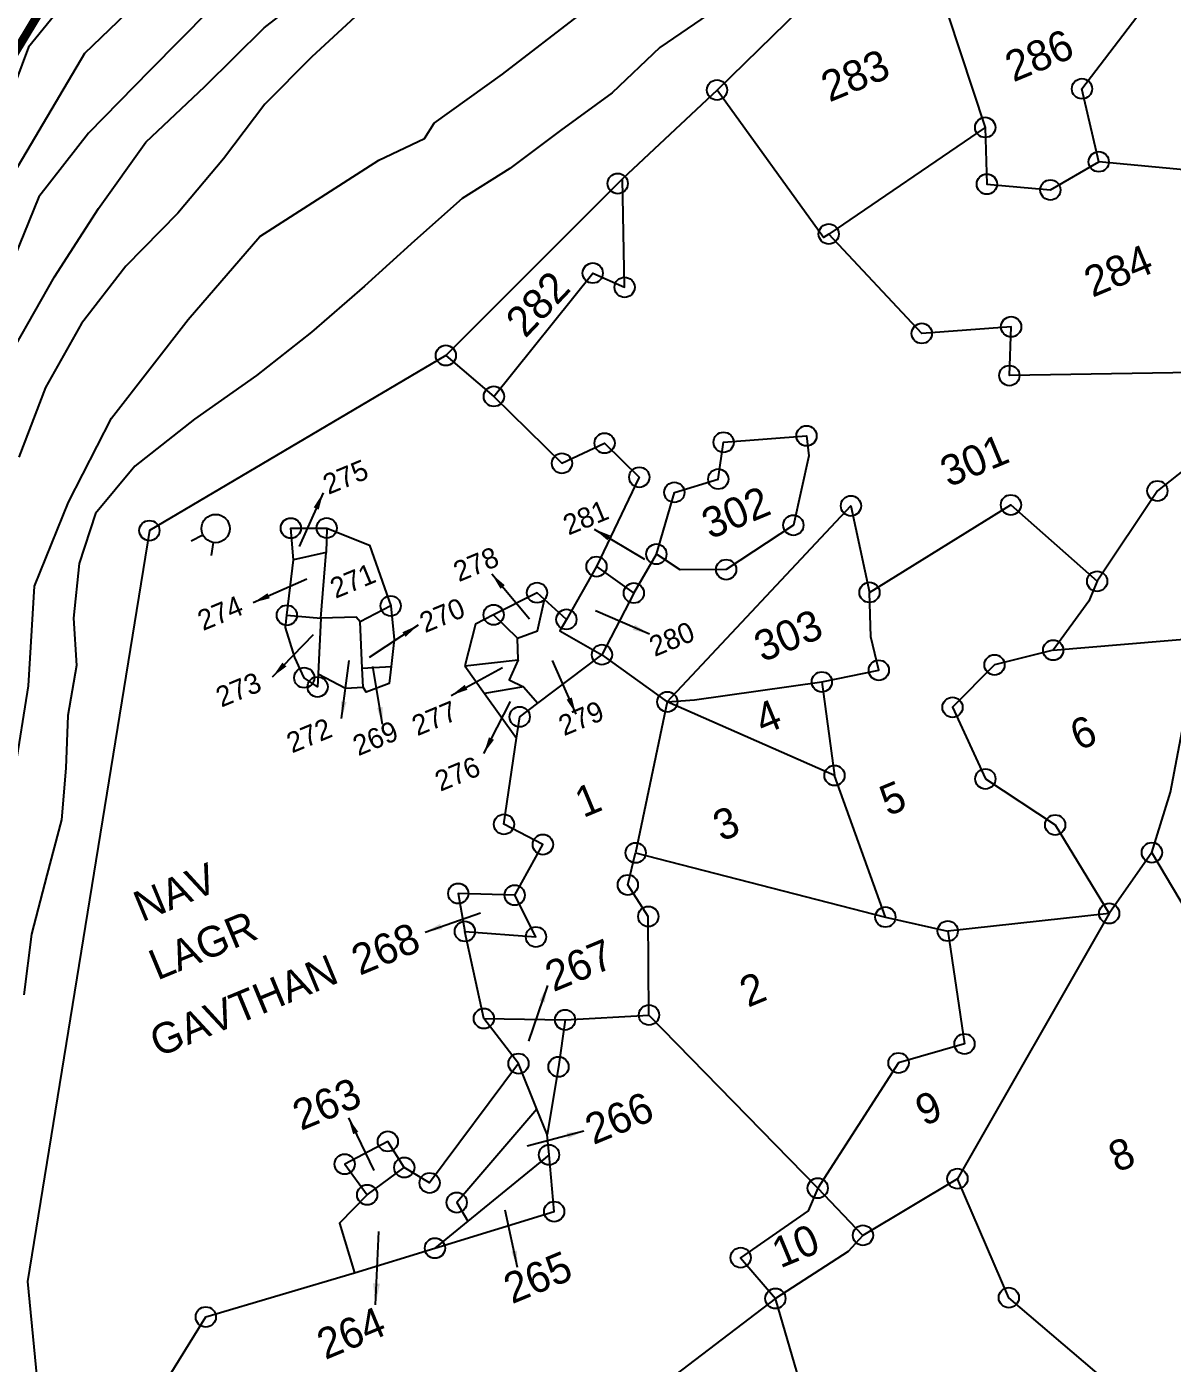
# Model space of a CAD drawing. Header units: metres. Extents: x 305825 to 307513, y 1943141 to 1944871.
# Drawn here: x 306341.7 to 306658.7, y 1944059.9 to 1944429.7 of the extents above; entities that cross this region are included whole.
import ezdxf

# ---------------------------------------------------------------- set-up
doc = ezdxf.new("R2010")
doc.units = ezdxf.units.M
doc.linetypes.add('DASHDOT', pattern=[1, 0.5, -0.25, 0, -0.25])
for name, color, linetype in [('LINE_WATER', 4, 'Continuous'), ('POLY_PARCEL', 6, 'Continuous'), ('POLY_WATER', 4, 'Continuous'), ('SYM_ARROW', 1, 'Continuous'), ('SYM_STONE', 1, 'Continuous'), ('SYM_WELL', 1, 'Continuous'), ('TEXT_MAPIN', 7, 'Continuous'), ('TEXT_PARCEL', 7, 'Continuous'), ('V_BOUND_STREAM_LINE', 7, 'DASHDOT')]:
    doc.layers.add(name, color=color, linetype=linetype)
doc.styles.add('TEXT_MAP', font='')
doc.styles.get('TEXT_MAP').set_extended_font_data('Kruti Dev 050')
doc.dimstyles.get("Standard").update_dxf_attribs({"dimtxt": 0.18, "dimasz": 0.18, "dimexe": 0.18, "dimexo": 0.0625, "dimgap": 0.09, "dimtad": 0, "dimtih": 1, "dimtoh": 1, "dimdec": 4, "dimzin": 0, "dimdsep": 46, "dimtxsty": 'Standard', "dimcen": 0.09, "dimadec": 0, "dimazin": 0, "dimtfac": 1, "dimtdec": 4, "dimtofl": 0, "dimtmove": 0, "dimatfit": 3, "dimfxl": 1, "dimtolj": 1, "dimtzin": 0, "dimarcsym": 0})

# ---------------------------------------------------------------- blocks, each defined once
blk = doc.blocks.new('STONE')
blk.add_circle((0, 0), 0.851)
blk = doc.blocks.new('MOTWELL')
for points in [[(-1.54, 2.96), (-0.8, 1.55)], [(1.54, 2.96), (0.8, 1.55)]]:
    blk.add_lwpolyline(points)
blk.add_circle((0, 0), 1.74)
blk = doc.blocks.new('TEXTARROW')
blk.add_leader([(0.04, -0.01), (8.68, -0.01)], dimstyle='Standard', override={"dimtxt": 2.5, "dimasz": 2.5, "dimexe": 1.25, "dimexo": 0.625, "dimgap": 0.625, "dimtad": 1, "dimtih": 0, "dimtoh": 0, "dimzin": 8, "dimcen": 2.5, "dimtofl": 1})

msp = doc.modelspace()

# ---------------------------------------------------------------- linework, layer by layer
at = {"layer": 'LINE_WATER'}
for points in [[(306338.26, 1944389.28), (306357.78, 1944422.4), (306392.2, 1944455.5), (306432.05, 1944488.02), (306453.62, 1944506.08), (306477.61, 1944521.14), (306506.6, 1944542.29), (306535.86, 1944563.21), (306556.98, 1944577.91), (306569.7, 1944583.77), (306585.36, 1944596.71), (306603.34, 1944609.27), (306624.08, 1944617.63), (306641.79, 1944629.24), (306666.93, 1944641.93), (306694.83, 1944653.59), (306707.3, 1944657.67), (306723.6, 1944660.16), (306746.31, 1944669), (306760.94, 1944671.47), (306770.29, 1944674.59), (306786.31, 1944676.13), (306802.78, 1944679.03), (306820.93, 1944680.28)], [(306338.26, 1944389.28), (306357.78, 1944422.4), (306392.2, 1944455.5), (306432.05, 1944488.02), (306453.62, 1944506.08), (306477.61, 1944521.14), (306506.6, 1944542.29), (306535.86, 1944563.21), (306556.98, 1944577.91), (306569.7, 1944583.77), (306585.36, 1944596.71), (306603.34, 1944609.27), (306624.08, 1944617.63), (306641.79, 1944629.24), (306666.93, 1944641.93), (306694.83, 1944653.59), (306707.3, 1944657.67), (306723.6, 1944660.16), (306746.31, 1944669), (306760.94, 1944671.47), (306770.29, 1944674.59), (306786.31, 1944676.13), (306802.78, 1944679.03), (306820.93, 1944680.28)], [(306358.48, 1944444.11), (306342.26, 1944424.08), (306333.34, 1944400.55)], [(306358.48, 1944444.11), (306342.26, 1944424.08), (306333.34, 1944400.55)], [(306338.54, 1944341.37), (306349.44, 1944360.53), (306361.63, 1944379.39), (306374.69, 1944397.78), (306391, 1944413.17), (306407.44, 1944429.44), (306425.1, 1944443.21)], [(306338.54, 1944341.37), (306349.44, 1944360.53), (306361.63, 1944379.39), (306374.69, 1944397.78), (306391, 1944413.17), (306407.44, 1944429.44), (306425.1, 1944443.21)], [(306392.29, 1944434.28), (306375.82, 1944417.66), (306358.81, 1944400.32), (306345.11, 1944382.67), (306336.93, 1944362.62)], [(306392.29, 1944434.28), (306375.82, 1944417.66), (306358.81, 1944400.32), (306345.11, 1944382.67), (306336.93, 1944362.62)], [(306338.41, 1944223.58), (306342.21, 1944247.33), (306343.92, 1944274.9), (306353.3, 1944298.12), (306365.18, 1944321.37), (306386.43, 1944348.68), (306406.27, 1944371.72), (306439.14, 1944392.8), (306451.81, 1944398.81), (306454.5, 1944403.02), (306473.39, 1944416.63), (306495.43, 1944433.55)], [(306338.41, 1944223.58), (306342.21, 1944247.33), (306343.92, 1944274.9), (306353.3, 1944298.12), (306365.18, 1944321.37), (306386.43, 1944348.68), (306406.27, 1944371.72), (306439.14, 1944392.8), (306451.81, 1944398.81), (306454.5, 1944403.02), (306473.39, 1944416.63), (306495.43, 1944433.55)], [(306433.78, 1944433.59), (306420.53, 1944421.31), (306407.58, 1944408.33), (306396.2, 1944393.15), (306383.59, 1944378.13), (306369.14, 1944363.51), (306356.88, 1944347.63), (306346.92, 1944329.86), (306339.56, 1944310.66)], [(306433.78, 1944433.59), (306420.53, 1944421.31), (306407.58, 1944408.33), (306396.2, 1944393.15), (306383.59, 1944378.13), (306369.14, 1944363.51), (306356.88, 1944347.63), (306346.92, 1944329.86), (306339.56, 1944310.66)], [(306530.28, 1944433.12), (306516.91, 1944423.97), (306503.78, 1944411.41), (306489.41, 1944401.02), (306475.45, 1944390.46), (306462.21, 1944382.2), (306449.07, 1944370.48), (306435.25, 1944357.97), (306420.51, 1944345.24), (306405.34, 1944333.17), (306388.15, 1944321.11), (306371.66, 1944308.16), (306360.78, 1944295.03), (306356.23, 1944281.17), (306354.71, 1944266.07), (306355.54, 1944252.94), (306353.14, 1944239.14), (306352.56, 1944224.59), (306351.38, 1944210.29), (306347.27, 1944194.95), (306343.09, 1944178.58), (306340.9, 1944161.85)], [(306530.28, 1944433.12), (306516.91, 1944423.97), (306503.78, 1944411.41), (306489.41, 1944401.02), (306475.45, 1944390.46), (306462.21, 1944382.2), (306449.07, 1944370.48), (306435.25, 1944357.97), (306420.51, 1944345.24), (306405.34, 1944333.17), (306388.15, 1944321.11), (306371.66, 1944308.16), (306360.78, 1944295.03), (306356.23, 1944281.17), (306354.71, 1944266.07), (306355.54, 1944252.94), (306353.14, 1944239.14), (306352.56, 1944224.59), (306351.38, 1944210.29), (306347.27, 1944194.95), (306343.09, 1944178.58), (306340.9, 1944161.85)]]:
    msp.add_lwpolyline(points, dxfattribs=at)
at = {"layer": 'POLY_PARCEL'}
for points in [[(306586.33, 1944464.44), (306606.97, 1944401.87)], [(306586.33, 1944464.44), (306606.97, 1944401.87)], [(306638.38, 1944392.37), (306633.74, 1944412.57), (306652.79, 1944437.66)], [(306638.38, 1944392.37), (306633.74, 1944412.57), (306652.79, 1944437.66)], [(306563.67, 1944372.37), (306562.21, 1944371.38), (306532.75, 1944412.22)], [(306563.67, 1944372.37), (306562.21, 1944371.38), (306532.75, 1944412.22)], [(306606.97, 1944401.87), (306563.67, 1944372.37)], [(306606.97, 1944401.87), (306563.67, 1944372.37)], [(306606.97, 1944401.87), (306607.43, 1944386.18), (306625, 1944384.56), (306638.38, 1944392.37)], [(306606.97, 1944401.87), (306607.43, 1944386.18), (306625, 1944384.56), (306638.38, 1944392.37)], [(306691.37, 1944387.33), (306638.38, 1944392.37)], [(306691.37, 1944387.33), (306638.38, 1944392.37)], [(306471.01, 1944327.43), (306498.36, 1944361.56), (306507.18, 1944357.62), (306506.64, 1944387.61)], [(306471.01, 1944327.43), (306498.36, 1944361.56), (306507.18, 1944357.62), (306506.64, 1944387.61)], [(306675.82, 1944334.22), (306613.65, 1944333.19), (306614.13, 1944346.7), (306589.41, 1944344.86), (306563.67, 1944372.37)], [(306675.82, 1944334.22), (306613.65, 1944333.19), (306614.13, 1944346.7), (306589.41, 1944344.86), (306563.67, 1944372.37)], [(306457.72, 1944338.77), (306471.01, 1944327.43)], [(306457.72, 1944338.77), (306471.01, 1944327.43)], [(306471.01, 1944327.43), (306489.83, 1944308.91), (306501.64, 1944314.49), (306511.25, 1944305.05), (306499.4, 1944280.34)], [(306471.01, 1944327.43), (306489.83, 1944308.91), (306501.64, 1944314.49), (306511.25, 1944305.05), (306499.4, 1944280.34)], [(306682.29, 1944323.18), (306654.62, 1944301.27), (306637.93, 1944276.26)], [(306682.29, 1944323.18), (306654.62, 1944301.27), (306637.93, 1944276.26)], [(306519, 1944242.89), (306569.81, 1944297.13), (306574.95, 1944273.19)], [(306519, 1944242.89), (306569.81, 1944297.13), (306574.95, 1944273.19)], [(306574.95, 1944273.19), (306614.08, 1944297.4), (306637.93, 1944276.26)], [(306574.95, 1944273.19), (306614.08, 1944297.4), (306637.93, 1944276.26)], [(306415.52, 1944282.22), (306414.81, 1944290.98), (306424.74, 1944291.01)], [(306415.52, 1944282.22), (306414.81, 1944290.98), (306424.74, 1944291.01)], [(306424.74, 1944291.01), (306424.62, 1944284.24)], [(306424.74, 1944291.01), (306424.62, 1944284.24)], [(306424.74, 1944291.01), (306436.63, 1944286.3), (306442.45, 1944269.44)], [(306424.74, 1944291.01), (306436.63, 1944286.3), (306442.45, 1944269.44)], [(306424.62, 1944284.24), (306415.52, 1944282.22)], [(306424.62, 1944284.24), (306415.52, 1944282.22)], [(306423.09, 1944266.08), (306424.62, 1944284.24)], [(306423.09, 1944266.08), (306424.62, 1944284.24)], [(306509.73, 1944273.01), (306515.97, 1944283.79)], [(306509.73, 1944273.01), (306515.97, 1944283.79)], [(306413.71, 1944266.86), (306415.52, 1944282.22)], [(306413.71, 1944266.86), (306415.52, 1944282.22)], [(306499.4, 1944280.34), (306491.07, 1944265.72)], [(306499.4, 1944280.34), (306491.07, 1944265.72)], [(306499.4, 1944280.34), (306509.73, 1944273.01)], [(306499.4, 1944280.34), (306509.73, 1944273.01)], [(306637.93, 1944276.26), (306635.62, 1944270.77), (306625.78, 1944257.2)], [(306637.93, 1944276.26), (306635.62, 1944270.77), (306625.78, 1944257.2)], [(306485.01, 1944271.23), (306482.94, 1944273.11), (306470.93, 1944266.99)], [(306485.01, 1944271.23), (306482.94, 1944273.11), (306470.93, 1944266.99)], [(306509.73, 1944273.01), (306500.91, 1944255.96)], [(306509.73, 1944273.01), (306500.91, 1944255.96)], [(306561.77, 1944248.42), (306577.52, 1944251.65), (306575.31, 1944260.86), (306574.95, 1944273.19)], [(306561.77, 1944248.42), (306577.52, 1944251.65), (306575.31, 1944260.86), (306574.95, 1944273.19)], [(306442.45, 1944269.44), (306434.03, 1944265.07)], [(306442.45, 1944269.44), (306434.03, 1944265.07)], [(306442.45, 1944269.44), (306443.37, 1944260.18), (306442.54, 1944252.67)], [(306442.45, 1944269.44), (306443.37, 1944260.18), (306442.54, 1944252.67)], [(306477.51, 1944260.55), (306483.12, 1944262.55), (306485.01, 1944271.23)], [(306477.51, 1944260.55), (306483.12, 1944262.55), (306485.01, 1944271.23)], [(306491.07, 1944265.72), (306485.01, 1944271.23)], [(306491.07, 1944265.72), (306485.01, 1944271.23)], [(306422.39, 1944250.63), (306422.22, 1944247.03), (306418.53, 1944249.59), (306415.91, 1944255.22), (306413.35, 1944263.5), (306413.71, 1944266.86)], [(306422.39, 1944250.63), (306422.22, 1944247.03), (306418.53, 1944249.59), (306415.91, 1944255.22), (306413.35, 1944263.5), (306413.71, 1944266.86)], [(306413.71, 1944266.86), (306423.09, 1944266.08)], [(306413.71, 1944266.86), (306423.09, 1944266.08)], [(306423.09, 1944266.08), (306422.39, 1944250.63)], [(306423.09, 1944266.08), (306422.39, 1944250.63)], [(306434.03, 1944265.07), (306432.91, 1944266.36), (306423.09, 1944266.08)], [(306434.03, 1944265.07), (306432.91, 1944266.36), (306423.09, 1944266.08)], [(306470.93, 1944266.99), (306465.9, 1944264.43), (306462.94, 1944252.89)], [(306470.93, 1944266.99), (306465.9, 1944264.43), (306462.94, 1944252.89)], [(306477.51, 1944260.55), (306470.93, 1944266.99)], [(306477.51, 1944260.55), (306470.93, 1944266.99)], [(306491.07, 1944265.72), (306489.28, 1944262.58), (306500.91, 1944255.96)], [(306491.07, 1944265.72), (306489.28, 1944262.58), (306500.91, 1944255.96)], [(306434.59, 1944252.18), (306434.03, 1944265.07)], [(306434.59, 1944252.18), (306434.03, 1944265.07)], [(306477.75, 1944254.52), (306477.51, 1944260.55)], [(306477.75, 1944254.52), (306477.51, 1944260.55)], [(306625.78, 1944257.2), (306666.34, 1944260.58)], [(306625.78, 1944257.2), (306666.34, 1944260.58)], [(306653.09, 1944201.19), (306658.25, 1944217.94), (306666.34, 1944260.58)], [(306653.09, 1944201.19), (306658.25, 1944217.94), (306666.34, 1944260.58)], [(306462.94, 1944252.89), (306477.75, 1944254.52)], [(306462.94, 1944252.89), (306477.75, 1944254.52)], [(306477.75, 1944254.52), (306475.22, 1944248.96), (306479.22, 1944247.08)], [(306477.75, 1944254.52), (306475.22, 1944248.96), (306479.22, 1944247.08)], [(306483.2, 1944242.57), (306500.91, 1944255.96)], [(306483.2, 1944242.57), (306500.91, 1944255.96)], [(306500.91, 1944255.96), (306519, 1944242.89)], [(306500.91, 1944255.96), (306519, 1944242.89)], [(306625.78, 1944257.2), (306609.54, 1944253.13), (306597.91, 1944241.39), (306607.01, 1944221.57), (306626.32, 1944208.83), (306641.27, 1944184.35)], [(306625.78, 1944257.2), (306609.54, 1944253.13), (306597.91, 1944241.39), (306607.01, 1944221.57), (306626.32, 1944208.83), (306641.27, 1944184.35)], [(306422.39, 1944250.63), (306429.95, 1944246.73), (306434.81, 1944247)], [(306422.39, 1944250.63), (306429.95, 1944246.73), (306434.81, 1944247)], [(306434.59, 1944252.18), (306442.54, 1944252.67)], [(306434.59, 1944252.18), (306442.54, 1944252.67)], [(306434.81, 1944247), (306434.59, 1944252.18)], [(306434.81, 1944247), (306434.59, 1944252.18)], [(306442.54, 1944252.67), (306442.02, 1944247.94), (306435.68, 1944245.6), (306434.81, 1944247)], [(306442.54, 1944252.67), (306442.02, 1944247.94), (306435.68, 1944245.6), (306434.81, 1944247)], [(306462.94, 1944252.89), (306468.42, 1944245.24)], [(306462.94, 1944252.89), (306468.42, 1944245.24)], [(306479.22, 1944247.08), (306468.42, 1944245.24)], [(306479.22, 1944247.08), (306468.42, 1944245.24)], [(306479.22, 1944247.08), (306483.2, 1944242.57)], [(306479.22, 1944247.08), (306483.2, 1944242.57)], [(306519, 1944242.89), (306526.54, 1944243.5), (306561.77, 1944248.42)], [(306519, 1944242.89), (306526.54, 1944243.5), (306561.77, 1944248.42)], [(306561.77, 1944248.42), (306565.26, 1944222.52)], [(306561.77, 1944248.42), (306565.26, 1944222.52)], [(306468.42, 1944245.24), (306477.28, 1944232.86)], [(306468.42, 1944245.24), (306477.28, 1944232.86)], [(306477.28, 1944232.86), (306478.15, 1944238.76), (306483.2, 1944242.57)], [(306477.28, 1944232.86), (306478.15, 1944238.76), (306483.2, 1944242.57)], [(306519, 1944242.89), (306510.24, 1944201.12)], [(306519, 1944242.89), (306510.24, 1944201.12)], [(306565.26, 1944222.52), (306519, 1944242.89)], [(306565.26, 1944222.52), (306519, 1944242.89)], [(306476.76, 1944189.4), (306484.57, 1944203.41), (306473.79, 1944209.01), (306477.28, 1944232.86)], [(306476.76, 1944189.4), (306484.57, 1944203.41), (306473.79, 1944209.01), (306477.28, 1944232.86)], [(306579.35, 1944183.35), (306565.26, 1944222.52)], [(306579.35, 1944183.35), (306565.26, 1944222.52)], [(306513.92, 1944156.24), (306513.74, 1944183.51), (306508.06, 1944192.24), (306510.24, 1944201.12)], [(306513.92, 1944156.24), (306513.74, 1944183.51), (306508.06, 1944192.24), (306510.24, 1944201.12)], [(306510.24, 1944201.12), (306579.35, 1944183.35)], [(306510.24, 1944201.12), (306579.35, 1944183.35)], [(306653.09, 1944201.19), (306641.27, 1944184.35)], [(306653.09, 1944201.19), (306641.27, 1944184.35)], [(306702.11, 1944118.65), (306653.09, 1944201.19)], [(306702.11, 1944118.65), (306653.09, 1944201.19)], [(306476.76, 1944189.4), (306461.15, 1944189.88), (306462.98, 1944179.38)], [(306476.76, 1944189.4), (306461.15, 1944189.88), (306462.98, 1944179.38)], [(306462.98, 1944179.38), (306482.65, 1944177.84), (306476.76, 1944189.4)], [(306462.98, 1944179.38), (306482.65, 1944177.84), (306476.76, 1944189.4)], [(306641.27, 1944184.35), (306596.6, 1944179.48)], [(306641.27, 1944184.35), (306596.6, 1944179.48)], [(306641.27, 1944184.35), (306599.28, 1944110.95)], [(306641.27, 1944184.35), (306599.28, 1944110.95)], [(306579.35, 1944183.35), (306596.6, 1944179.48)], [(306579.35, 1944183.35), (306596.6, 1944179.48)], [(306468.23, 1944155.28), (306462.98, 1944179.38)], [(306468.23, 1944155.28), (306462.98, 1944179.38)], [(306596.6, 1944179.48), (306601.22, 1944148.23), (306582.99, 1944142.97), (306560.62, 1944108.33)], [(306596.6, 1944179.48), (306601.22, 1944148.23), (306582.99, 1944142.97), (306560.62, 1944108.33)], [(306477.81, 1944142.79), (306468.23, 1944155.28)], [(306468.23, 1944155.28), (306490.7, 1944154.89)], [(306477.81, 1944142.79), (306468.23, 1944155.28)], [(306468.23, 1944155.28), (306490.7, 1944154.89)], [(306490.7, 1944154.89), (306488.89, 1944141.91), (306485.75, 1944123.21)], [(306490.7, 1944154.89), (306488.89, 1944141.91), (306485.75, 1944123.21)], [(306490.7, 1944154.89), (306513.92, 1944156.24)], [(306490.7, 1944154.89), (306513.92, 1944156.24)], [(306560.62, 1944108.33), (306513.92, 1944156.24)], [(306560.62, 1944108.33), (306513.92, 1944156.24)], [(306477.81, 1944142.79), (306453.22, 1944109.77), (306446.21, 1944114.04)], [(306477.81, 1944142.79), (306453.22, 1944109.77), (306446.21, 1944114.04)], [(306482.91, 1944130.22), (306477.81, 1944142.79)], [(306482.91, 1944130.22), (306477.81, 1944142.79)], [(306482.91, 1944130.22), (306460.72, 1944104.34), (306463.8, 1944099.16)], [(306482.91, 1944130.22), (306460.72, 1944104.34), (306463.8, 1944099.16)], [(306485.75, 1944123.21), (306482.91, 1944130.22)], [(306485.75, 1944123.21), (306482.91, 1944130.22)], [(306446.21, 1944114.04), (306441.66, 1944121.26), (306429.72, 1944114.95), (306435.95, 1944106.48)], [(306446.21, 1944114.04), (306441.66, 1944121.26), (306429.72, 1944114.95), (306435.95, 1944106.48)], [(306486.27, 1944117.54), (306485.75, 1944123.21)], [(306486.27, 1944117.54), (306485.75, 1944123.21)], [(306454.69, 1944091.71), (306487.69, 1944101.84), (306486.27, 1944117.54)], [(306454.69, 1944091.71), (306487.69, 1944101.84), (306486.27, 1944117.54)], [(306486.27, 1944117.54), (306463.8, 1944099.16)], [(306486.27, 1944117.54), (306463.8, 1944099.16)], [(306435.95, 1944106.48), (306446.21, 1944114.04)], [(306435.95, 1944106.48), (306446.21, 1944114.04)], [(306599.28, 1944110.95), (306573.13, 1944095.27)], [(306599.28, 1944110.95), (306573.13, 1944095.27)], [(306663.62, 1944035.25), (306613.5, 1944078.02), (306599.28, 1944110.95)], [(306663.62, 1944035.25), (306613.5, 1944078.02), (306599.28, 1944110.95)], [(306435.95, 1944106.48), (306428.32, 1944098.66), (306432.45, 1944084.87)], [(306435.95, 1944106.48), (306428.32, 1944098.66), (306432.45, 1944084.87)], [(306560.62, 1944108.33), (306557.98, 1944102.04), (306539.29, 1944089.09), (306548.91, 1944077.79)], [(306560.62, 1944108.33), (306557.98, 1944102.04), (306539.29, 1944089.09), (306548.91, 1944077.79)], [(306573.13, 1944095.27), (306560.62, 1944108.33)], [(306573.13, 1944095.27), (306560.62, 1944108.33)], [(306463.8, 1944099.16), (306454.69, 1944091.71)], [(306463.8, 1944099.16), (306454.69, 1944091.71)], [(306573.13, 1944095.27), (306569.06, 1944090.83), (306548.91, 1944077.79)], [(306573.13, 1944095.27), (306569.06, 1944090.83), (306548.91, 1944077.79)], [(306432.45, 1944084.87), (306454.69, 1944091.71)], [(306432.45, 1944084.87), (306454.69, 1944091.71)], [(306368.09, 1944031.03), (306368.89, 1944036.42), (306391.29, 1944072.68), (306432.45, 1944084.87)], [(306368.09, 1944031.03), (306368.89, 1944036.42), (306391.29, 1944072.68), (306432.45, 1944084.87)], [(306548.91, 1944077.79), (306491.51, 1944033.99), (306467.13, 1944038.25), (306434.05, 1943987.38)], [(306548.91, 1944077.79), (306491.51, 1944033.99), (306467.13, 1944038.25), (306434.05, 1943987.38)], [(306568.03, 1944008.16), (306566.72, 1944016.7), (306548.91, 1944077.79)], [(306568.03, 1944008.16), (306566.72, 1944016.7), (306548.91, 1944077.79)]]:
    msp.add_lwpolyline(points, dxfattribs=at)
msp.add_lwpolyline([(306515.97, 1944283.79), (306520.95, 1944300.88), (306533.1, 1944304.55), (306534.57, 1944314.73), (306557.52, 1944316.51), (306558.13, 1944311.02), (306553.88, 1944291.78), (306535.28, 1944279.51), (306522.55, 1944279.46)], close=True, dxfattribs=at)
msp.add_lwpolyline([(306515.97, 1944283.79), (306520.95, 1944300.88), (306533.1, 1944304.55), (306534.57, 1944314.73), (306557.52, 1944316.51), (306558.13, 1944311.02), (306553.88, 1944291.78), (306535.28, 1944279.51), (306522.55, 1944279.46)], close=True, dxfattribs=at)
at = {"layer": 'POLY_WATER'}
for points in [[(306586.33, 1944464.44), (306532.75, 1944412.22)], [(306586.33, 1944464.44), (306532.75, 1944412.22)], [(306532.75, 1944412.22), (306506.64, 1944387.61)], [(306532.75, 1944412.22), (306506.64, 1944387.61)], [(306506.64, 1944387.61), (306505.27, 1944386.33), (306457.72, 1944338.77)], [(306506.64, 1944387.61), (306505.27, 1944386.33), (306457.72, 1944338.77)], [(306457.72, 1944338.77), (306375.69, 1944290.3), (306341.94, 1944082.54), (306346.29, 1944037.73)], [(306457.72, 1944338.77), (306375.69, 1944290.3), (306341.94, 1944082.54), (306346.29, 1944037.73)]]:
    msp.add_lwpolyline(points, dxfattribs=at)
at = {"layer": 'V_BOUND_STREAM_LINE', "ltscale": 10, "const_width": 2.35}
msp.add_lwpolyline([(306811.74, 1944577.1), (306766.93, 1944718.33), (306529.15, 1944638.42), (306420.88, 1944558.95), (306420.88, 1944558.95), (306241.65, 1944262.14), (305998.5, 1944197.97), (305998.5, 1944197.97), (305937.09, 1944207.06), (305928.47, 1943998.33)], dxfattribs=at)
msp.add_lwpolyline([(306811.74, 1944577.1), (306766.93, 1944718.33), (306529.15, 1944638.42), (306420.88, 1944558.95), (306420.88, 1944558.95), (306241.65, 1944262.14), (305998.5, 1944197.97), (305998.5, 1944197.97), (305937.09, 1944207.06), (305928.47, 1943998.33)], dxfattribs=at)

# ---------------------------------------------------------------- block references
at = {"layer": 'SYM_ARROW'}
for p, xscale, yscale, zscale, rotation in [((306423.8, 1944300.77), 1.878403663220981, 1.878403663220981, 1.878403663220981, 245.9567485027078), ((306423.8, 1944300.77), 1.878403663220981, 1.878403663220981, 1.878403663220981, 245.9567485027078), ((306498.74, 1944290.77), 1.878403663220981, 1.878403663220981, 1.878403663220981, 328.9579537371021), ((306498.74, 1944290.77), 1.878403663220981, 1.878403663220981, 1.878403663220981, 328.9579537371021), ((306404.32, 1944270.34), 1.878403663220982, 1.878403663220982, 1.878403663220982, 24.03496452140841), ((306404.32, 1944270.34), 1.878403663220982, 1.878403663220982, 1.878403663220982, 24.03496452140841), ((306470.37, 1944278.36), 1.878403663220981, 1.878403663220981, 1.878403663220981, 309.9887212115217), ((306470.37, 1944278.36), 1.878403663220981, 1.878403663220981, 1.878403663220981, 309.9887212115217), ((306514.12, 1944261.61), 1.878403663220981, 1.878403663220981, 1.878403663220981, 156.6959893266157), ((306514.12, 1944261.61), 1.878403663220981, 1.878403663220981, 1.878403663220981, 156.6959893266157), ((306409.72, 1944249.83), 1.878403663220982, 1.878403663220982, 1.878403663220982, 45.95373195240044), ((306409.72, 1944249.83), 1.878403663220982, 1.878403663220982, 1.878403663220982, 45.95373195240044), ((306450.13, 1944264.15), 1.878403663220982, 1.878403663220982, 1.878403663220982, 213.3460040881804), ((306450.13, 1944264.15), 1.878403663220982, 1.878403663220982, 1.878403663220982, 213.3460040881804), ((306428.83, 1944238.23), 1.878403663220981, 1.878403663220981, 1.878403663220981, 82.49352456734253), ((306428.83, 1944238.23), 1.878403663220981, 1.878403663220981, 1.878403663220981, 82.49352456734253), ((306493.75, 1944239.44), 1.878403663220982, 1.878403663220982, 1.878403663220982, 113.72310715641), ((306493.75, 1944239.44), 1.878403663220982, 1.878403663220982, 1.878403663220982, 113.72310715641), ((306440.19, 1944236.63), 1.878403663220981, 1.878403663220981, 1.878403663220981, 99.38476648272596), ((306440.19, 1944236.63), 1.878403663220981, 1.878403663220981, 1.878403663220981, 99.38476648272596), ((306459.1, 1944244.66), 1.878403663220981, 1.878403663220981, 1.878403663220981, 28.53305909844191), ((306459.1, 1944244.66), 1.878403663220981, 1.878403663220981, 1.878403663220981, 28.53305909844191), ((306468.13, 1944228.51), 1.878403663220981, 1.878403663220981, 1.878403663220981, 62.74297722501935), ((306468.13, 1944228.51), 1.878403663220981, 1.878403663220981, 1.878403663220981, 62.74297722501935), ((306451.88, 1944179.19), 1.878403663220982, 1.878403663220982, 1.878403663220982, 19.00999336425943), ((306451.88, 1944179.19), 1.878403663220982, 1.878403663220982, 1.878403663220982, 19.00999336425943), ((306485.89, 1944164.44), 1.878403663220981, 1.878403663220981, 1.878403663220981, 251.1978937365956), ((306485.89, 1944164.44), 1.878403663220981, 1.878403663220981, 1.878403663220981, 251.1978937365956), ((306430.72, 1944127.88), 1.878403663220981, 1.878403663220981, 1.878403663220981, 295.711033080457), ((306430.72, 1944127.88), 1.878403663220981, 1.878403663220981, 1.878403663220981, 295.711033080457), ((306495.95, 1944124.08), 1.878403663220982, 1.878403663220982, 1.878403663220982, 194.8385899634127), ((306495.95, 1944124.08), 1.878403663220982, 1.878403663220982, 1.878403663220982, 194.8385899634127), ((306477.58, 1944086.25), 1.878403663220981, 1.878403663220981, 1.878403663220981, 102.2159724052551), ((306477.58, 1944086.25), 1.878403663220981, 1.878403663220981, 1.878403663220981, 102.2159724052551), ((306438.24, 1944075.98), 2.348004579026227, 2.348004579026227, 2.348004579026227, 87.49465845795444), ((306438.24, 1944075.98), 2.348004579026227, 2.348004579026227, 2.348004579026227, 87.49465845795444)]:
    msp.add_blockref('TEXTARROW', p, dxfattribs=dict(at, xscale=xscale, yscale=yscale, zscale=zscale, rotation=rotation))
at = {"layer": 'SYM_STONE', "xscale": 3.287206410636717, "yscale": 3.287206410636717, "zscale": 3.287206410636717, "rotation": 22.52870539313591}
for p in [(306532.75, 1944412.22), (306532.75, 1944412.22), (306633.74, 1944412.57), (306633.74, 1944412.57), (306606.97, 1944401.87), (306606.97, 1944401.87), (306638.38, 1944392.37), (306638.38, 1944392.37), (306505.27, 1944386.33), (306505.27, 1944386.33), (306607.43, 1944386.18), (306607.43, 1944386.18), (306625, 1944384.56), (306625, 1944384.56), (306563.67, 1944372.37), (306563.67, 1944372.37), (306498.36, 1944361.56), (306498.36, 1944361.56), (306507.18, 1944357.62), (306507.18, 1944357.62), (306614.13, 1944346.7), (306614.13, 1944346.7), (306589.41, 1944344.86), (306589.41, 1944344.86), (306457.72, 1944338.77), (306457.72, 1944338.77), (306613.65, 1944333.19), (306613.65, 1944333.19), (306471.01, 1944327.43), (306471.01, 1944327.43), (306501.64, 1944314.49), (306501.64, 1944314.49), (306534.57, 1944314.73), (306534.57, 1944314.73), (306557.52, 1944316.51), (306557.52, 1944316.51), (306489.83, 1944308.91), (306489.83, 1944308.91), (306511.25, 1944305.05), (306511.25, 1944305.05), (306533.1, 1944304.55), (306533.1, 1944304.55), (306520.95, 1944300.88), (306520.95, 1944300.88), (306654.62, 1944301.27), (306654.62, 1944301.27), (306569.81, 1944297.13), (306569.81, 1944297.13), (306614.08, 1944297.4), (306614.08, 1944297.4), (306553.88, 1944291.78), (306553.88, 1944291.78), (306375.69, 1944290.3), (306375.69, 1944290.3), (306414.81, 1944290.98), (306414.81, 1944290.98), (306424.74, 1944291.01), (306424.74, 1944291.01), (306515.97, 1944283.79), (306515.97, 1944283.79), (306499.4, 1944280.34), (306499.4, 1944280.34), (306535.28, 1944279.51), (306535.28, 1944279.51), (306637.93, 1944276.26), (306637.93, 1944276.26), (306482.94, 1944273.11), (306482.94, 1944273.11), (306509.73, 1944273.01), (306509.73, 1944273.01), (306574.95, 1944273.19), (306574.95, 1944273.19), (306442.45, 1944269.44), (306442.45, 1944269.44), (306413.71, 1944266.86), (306413.71, 1944266.86), (306470.93, 1944266.99), (306470.93, 1944266.99), (306491.07, 1944265.72), (306491.07, 1944265.72), (306500.91, 1944255.96), (306500.91, 1944255.96), (306625.78, 1944257.2), (306625.78, 1944257.2), (306577.52, 1944251.65), (306577.52, 1944251.65), (306609.54, 1944253.13), (306609.54, 1944253.13), (306418.53, 1944249.59), (306418.53, 1944249.59), (306422.22, 1944247.03), (306422.22, 1944247.03), (306561.77, 1944248.42), (306561.77, 1944248.42), (306519, 1944242.89), (306519, 1944242.89), (306597.91, 1944241.39), (306597.91, 1944241.39), (306478.15, 1944238.76), (306478.15, 1944238.76), (306565.26, 1944222.52), (306565.26, 1944222.52), (306607.01, 1944221.57), (306607.01, 1944221.57), (306473.79, 1944209.01), (306473.79, 1944209.01), (306626.32, 1944208.83), (306626.32, 1944208.83), (306484.57, 1944203.41), (306484.57, 1944203.41), (306510.24, 1944201.12), (306510.24, 1944201.12), (306653.09, 1944201.19), (306653.09, 1944201.19), (306508.06, 1944192.24), (306508.06, 1944192.24), (306461.15, 1944189.88), (306461.15, 1944189.88), (306476.76, 1944189.4), (306476.76, 1944189.4), (306641.27, 1944184.35), (306641.27, 1944184.35), (306513.74, 1944183.51), (306513.74, 1944183.51), (306579.35, 1944183.35), (306579.35, 1944183.35), (306462.98, 1944179.38), (306462.98, 1944179.38), (306482.65, 1944177.84), (306482.65, 1944177.84), (306596.6, 1944179.48), (306596.6, 1944179.48), (306468.23, 1944155.28), (306468.23, 1944155.28), (306490.7, 1944154.89), (306490.7, 1944154.89), (306513.92, 1944156.24), (306513.92, 1944156.24), (306601.22, 1944148.23), (306601.22, 1944148.23), (306477.81, 1944142.79), (306477.81, 1944142.79), (306488.89, 1944141.91), (306488.89, 1944141.91), (306582.99, 1944142.97), (306582.99, 1944142.97), (306441.66, 1944121.26), (306441.66, 1944121.26), (306486.27, 1944117.54), (306486.27, 1944117.54), (306429.72, 1944114.95), (306429.72, 1944114.95), (306446.21, 1944114.04), (306446.21, 1944114.04), (306599.28, 1944110.95), (306599.28, 1944110.95), (306435.95, 1944106.48), (306435.95, 1944106.48), (306453.22, 1944109.77), (306453.22, 1944109.77), (306560.62, 1944108.33), (306560.62, 1944108.33), (306460.72, 1944104.34), (306460.72, 1944104.34), (306487.69, 1944101.84), (306487.69, 1944101.84), (306573.13, 1944095.27), (306573.13, 1944095.27), (306454.69, 1944091.71), (306454.69, 1944091.71), (306539.29, 1944089.09), (306539.29, 1944089.09), (306548.91, 1944077.79), (306548.91, 1944077.79), (306613.5, 1944078.02), (306613.5, 1944078.02), (306391.29, 1944072.68), (306391.29, 1944072.68)]:
    msp.add_blockref('STONE', p, dxfattribs=at)
at = {"layer": 'SYM_WELL', "xscale": 2.252128015994458, "yscale": 2.252128015994458, "zscale": 2.252128015994458, "rotation": 144.1345608040874}
msp.add_blockref('MOTWELL', (306394, 1944290.87), dxfattribs=at)
msp.add_blockref('MOTWELL', (306394, 1944290.87), dxfattribs=at)

# ---------------------------------------------------------------- texts
at = {"layer": 'TEXT_MAPIN'}
for s, p in [('NAV', (306373.64, 1944181.91)), ('NAV', (306373.64, 1944181.91)), ('LAGR', (306377.88, 1944165.74)), ('LAGR', (306377.88, 1944165.74)), ('GAVTHAN', (306378.13, 1944144.48)), ('GAVTHAN', (306378.13, 1944144.48))]:
    msp.add_text(s, height=8.453, rotation=22.5287, dxfattribs=at).set_placement(p)
at = {"layer": 'TEXT_PARCEL', "style": 'TEXT_MAP'}
for s, height, rotation, p in [('286', 8.453, 22.5287, (306614.77, 1944414.31)), ('286', 8.453, 22.5287, (306614.77, 1944414.31)), ('283', 8.453, 22.5287, (306563.86, 1944408.76)), ('283', 8.453, 22.5287, (306563.86, 1944408.76)), ('284', 8.453, 22.5287, (306636.63, 1944354.71)), ('284', 8.453, 22.5287, (306636.63, 1944354.71)), ('282', 8.453, 46.5368, (306479.7, 1944343.3)), ('282', 8.453, 46.5368, (306479.7, 1944343.3)), ('301', 8.453, 22.5287, (306596.83, 1944302.21)), ('301', 8.453, 22.5287, (306596.83, 1944302.21)), ('275', 5.635, 22.5287, (306425.21, 1944300.15)), ('275', 5.635, 22.5287, (306425.21, 1944300.15)), ('302', 8.453, 22.5287, (306530.84, 1944287.81)), ('302', 8.453, 22.5287, (306530.84, 1944287.81)), ('281', 5.635, 22.5287, (306491.67, 1944288.91)), ('281', 5.635, 22.5287, (306491.67, 1944288.91)), ('278', 5.635, 22.5287, (306461.31, 1944276)), ('278', 5.635, 22.5287, (306461.31, 1944276)), ('271', 5.635, 22.5287, (306427.2, 1944271.4)), ('271', 5.635, 22.5287, (306427.2, 1944271.4)), ('274', 5.635, 22.5287, (306390.53, 1944262.48)), ('274', 5.635, 22.5287, (306390.53, 1944262.48)), ('270', 5.635, 22.5287, (306451.95, 1944261.88)), ('270', 5.635, 22.5287, (306451.95, 1944261.88)), ('303', 8.453, 22.5287, (306545.33, 1944253.79)), ('303', 8.453, 22.5287, (306545.33, 1944253.79)), ('280', 5.635, 22.5287, (306515.49, 1944255.3)), ('280', 5.635, 22.5287, (306515.49, 1944255.3)), ('273', 5.635, 22.5287, (306395.59, 1944241.29)), ('273', 5.635, 22.5287, (306395.59, 1944241.29)), ('277', 5.635, 22.5287, (306449.81, 1944233.36)), ('277', 5.635, 22.5287, (306449.81, 1944233.36)), ('279', 5.635, 22.5287, (306490.4, 1944233.37)), ('279', 5.635, 22.5287, (306490.4, 1944233.37)), ('4', 8.45, 22.5287, (306545.51, 1944233.69)), ('4', 8.45, 22.5287, (306545.51, 1944233.69)), ('272', 5.635, 22.5287, (306415.14, 1944228.6)), ('272', 5.635, 22.5287, (306415.14, 1944228.6)), ('269', 5.635, 22.5287, (306433.48, 1944227.83)), ('269', 5.635, 22.5287, (306433.48, 1944227.83)), ('6', 8.45, 22.5287, (306632.78, 1944229.3)), ('6', 8.45, 22.5287, (306632.78, 1944229.3)), ('276', 5.635, 22.5287, (306456.18, 1944218)), ('276', 5.635, 22.5287, (306456.18, 1944218)), ('5', 8.45, 22.5287, (306580.06, 1944211.17)), ('5', 8.45, 22.5287, (306580.06, 1944211.17)), ('1', 8.45, 22.5287, (306495.73, 1944210.71)), ('1', 8.45, 22.5287, (306495.73, 1944210.71)), ('3', 8.45, 22.5287, (306533.94, 1944204.16)), ('3', 8.45, 22.5287, (306533.94, 1944204.16)), ('268', 8.453, 22.5287, (306433.89, 1944167.08)), ('268', 8.453, 22.5287, (306433.89, 1944167.08)), ('267', 8.453, 22.5287, (306487.49, 1944162.54)), ('267', 8.453, 22.5287, (306487.49, 1944162.54)), ('2', 8.45, 22.5287, (306541.32, 1944158.23)), ('2', 8.45, 22.5287, (306541.32, 1944158.23)), ('263', 8.453, 22.5287, (306417.62, 1944124.14)), ('263', 8.453, 22.5287, (306417.62, 1944124.14)), ('266', 8.453, 22.5287, (306498.55, 1944120.23)), ('266', 8.453, 22.5287, (306498.55, 1944120.23)), ('9', 8.45, 22.5287, (306589.97, 1944125.41)), ('9', 8.45, 22.5287, (306589.97, 1944125.41)), ('8', 8.45, 22.5287, (306643.38, 1944112.57)), ('8', 8.45, 22.5287, (306643.38, 1944112.57)), ('10', 8.453, 22.5287, (306550.25, 1944086.07)), ('10', 8.453, 22.5287, (306550.25, 1944086.07)), ('265', 8.453, 22.5287, (306476.02, 1944076.17)), ('265', 8.453, 22.5287, (306476.02, 1944076.17)), ('264', 8.453, 22.5287, (306424.36, 1944060.75)), ('264', 8.453, 22.5287, (306424.36, 1944060.75))]:
    msp.add_text(s, height=height, rotation=rotation, dxfattribs=at).set_placement(p)

doc.saveas('drawing.dxf')
